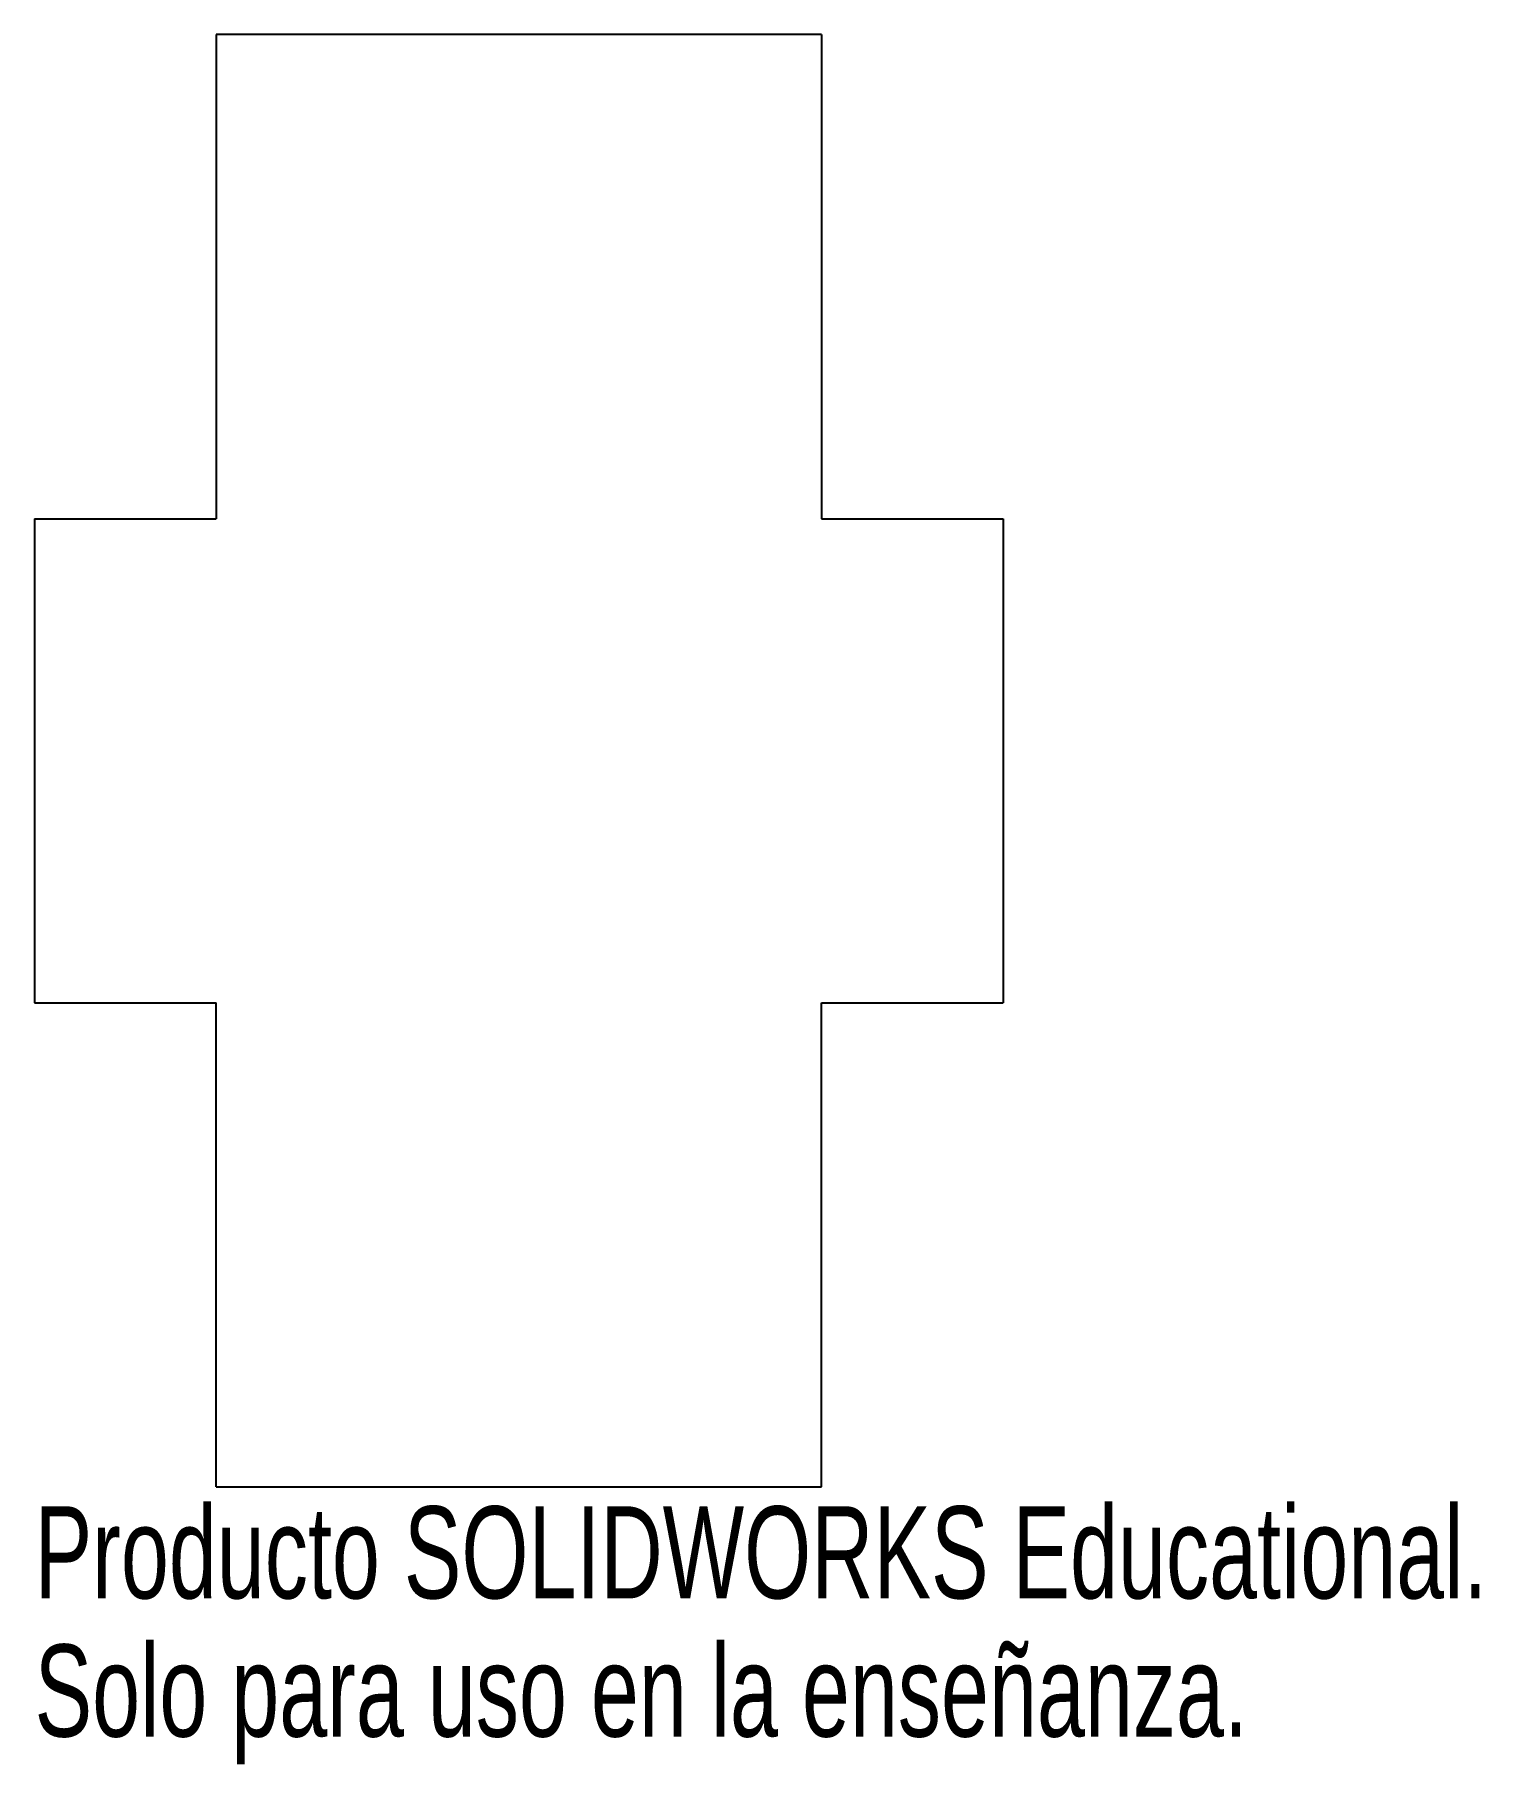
# Model space of a CAD drawing. Header units: inches. Extents: x 0.09 to 3.08, y -2.57 to 1.
import ezdxf

# ---------------------------------------------------------------- set-up
doc = ezdxf.new("R2010")
doc.units = ezdxf.units.IN
doc.header["$MEASUREMENT"] = 0
doc.styles.add('SLDTEXTSTYLE0', font='TXT', dxfattribs={"width": 0.7})

msp = doc.modelspace()

# ---------------------------------------------------------------- linework, layer by layer
at = {"color": 7, "linetype": 'Continuous', "lineweight": 25}
for p, q in [((1.7188, 1), (0.4688, 1)), ((0.4688, 1), (0.4688, 0)), ((1.7188, 1), (1.7188, 0)), ((0.0938, 0), (0.4688, 0)), ((0.0938, 0), (0.0938, -1)), ((1.7188, 0), (2.0938, 0)), ((2.0938, 0), (2.0938, -1)), ((0.0938, -1), (0.4688, -1)), ((0.4688, -2), (0.4688, -1)), ((1.7188, -2), (1.7188, -1)), ((1.7188, -1), (2.0938, -1)), ((0.4688, -2), (1.7188, -2))]:
    msp.add_line(p, q, dxfattribs=at)

# ---------------------------------------------------------------- texts
at = {"color": 7, "linetype": 'Continuous', "char_height": 0.1903, "attachment_point": 1, "style": 'SLDTEXTSTYLE0'}
for s, insert in [('Producto SOLIDWORKS Educational.', (0.0938, -2.0401)), ('Solo para uso en la enseñanza.', (0.0938, -2.3256))]:
    msp.add_mtext(s, dxfattribs=dict(at, insert=insert))

doc.saveas('drawing.dxf')
